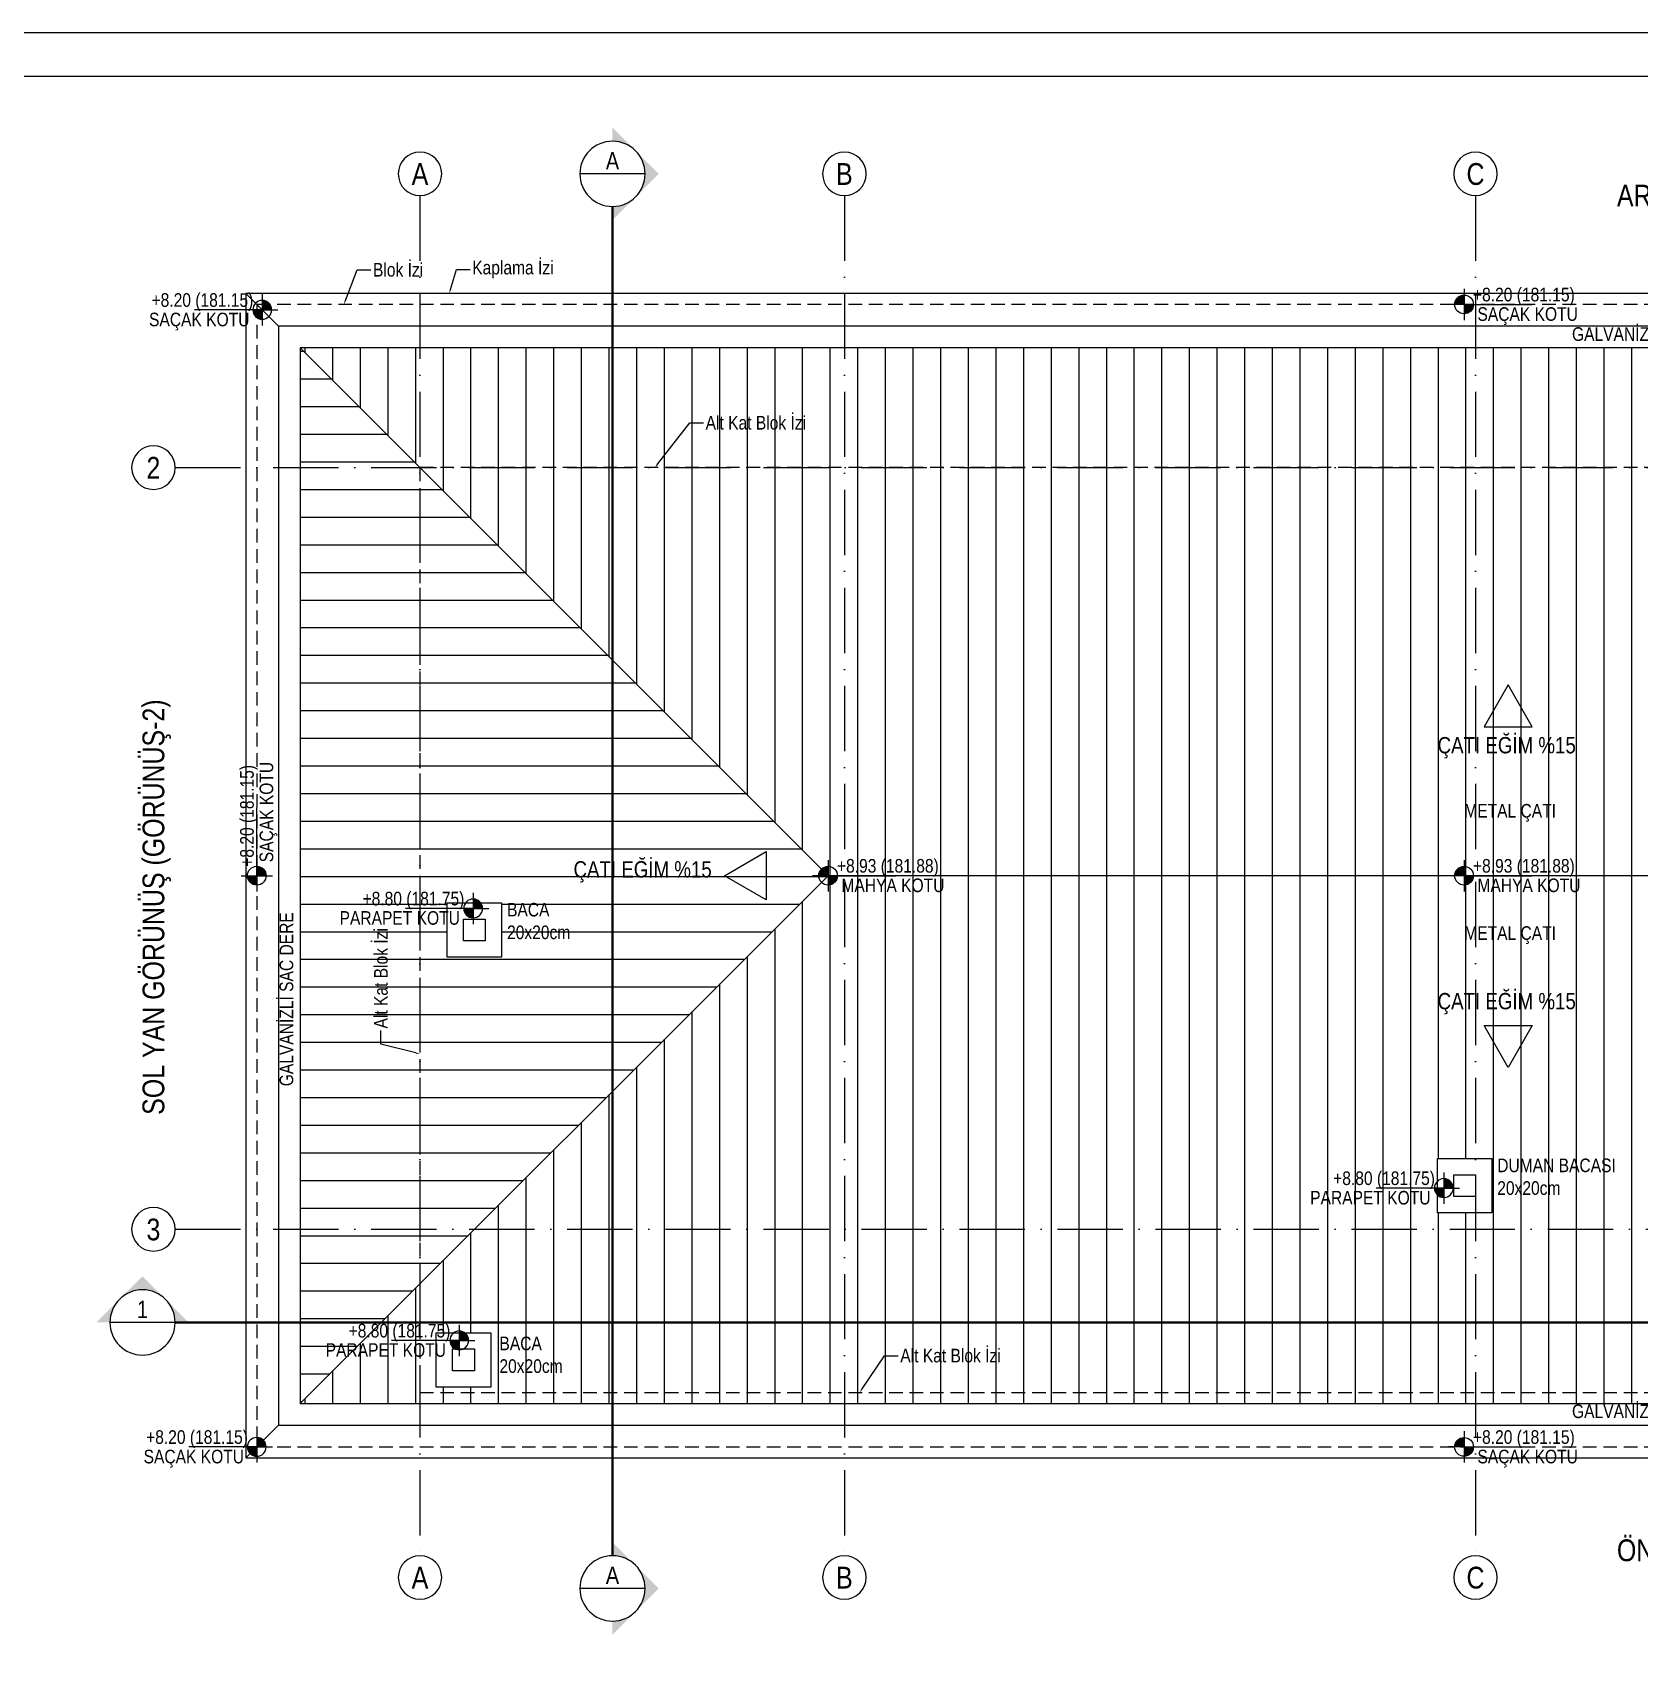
# Model space of a CAD drawing. Header units: millimetres. Extents: x 82776 to 137242, y 11666 to 27998.
# Drawn here: x 105578 to 107054, y 26492 to 27998 of the extents above; entities that cross this region are included whole.
import ezdxf
from ezdxf import colors
from ezdxf.entities.mleader import LeaderData, LeaderLine
from ezdxf.enums import TextEntityAlignment as Align
from ezdxf.math import Vec2, Vec3

# ---------------------------------------------------------------- set-up
doc = ezdxf.new("R2010")
doc.units = ezdxf.units.MM
for name, pattern in [('( Hidden )', [0.375, 0.25, -0.125]), ('ACAD_ISO10W100', [18, 12, -3, 0, -3]), ('DASHED', [15, 10, -5])]:
    doc.linetypes.add(name, pattern=pattern)
for name, color, linetype in [('0_IFC_Elevation_1', 41, 'Continuous'), ('0_IFC_Elevation_2', 31, 'Continuous'), ('0_IFC_Elevation_3', 21, 'Continuous'), ('0_IFC_Elevation_5', 252, 'Continuous'), ('0_IFC_Grid', 14, 'ACAD_ISO10W100'), ('0_IFC_Grid_Text_100', 14, 'Continuous'), ('0_IFC_Hatch_Structure', 251, 'Continuous'), ('0_IFC_Legend_Viewport', 7, 'Continuous'), ('0_IFC_Notation_Level_200', 160, 'Continuous'), ('0_IFC_Notation_Section_50', 10, 'Continuous'), ('0_IFC_Room_Text(No)_50', 12, 'Continuous'), ('0_IFC_Text_Explanation_50', 231, 'Continuous')]:
    doc.layers.add(name, color=color, linetype=linetype)
doc.styles.add('IFC_TEXT', font='ARIALN.TTF')
pattern_1 = [(90, (-103721.948, -26981.388), (-25.4, -5e-15), [])]

# ---------------------------------------------------------------- blocks, each defined once
blk = doc.blocks.new('*U145')
at = {"layer": '0_IFC_Legend_Viewport', "transparency": 33554687}
blk.add_lwpolyline([(-2900, 2920), (0, 2920), (0, 0), (-2900, 0)], close=True, dxfattribs=at)
at = {"style": 'IFC_TEXT'}
for tag, p in [('PAFTA', (-2277, 17.9)), ('KOT', (-1159.1, 18)), ('OLCEK', (-110.4, 17.9))]:
    blk.add_attdef(tag, p, '', height=35, dxfattribs=at)
blk = doc.blocks.new('A_CATI PLANI')
at = {"layer": '0_IFC_Hatch_Structure'}
h = blk.add_hatch(dxfattribs=at)
h.set_pattern_fill('LINE', color=256, scale=8)
h.set_pattern_definition([(0, (-103721.948, -26981.388), (0, 25.4), [])])
h.paths.add_polyline_path([(525, -525), (40, -40), (40, -1010)])
h = blk.add_hatch(dxfattribs=at)
h.set_pattern_fill('LINE', color=256, scale=8, angle=-270)
h.set_pattern_definition(pattern_1)
h.paths.add_polyline_path([(40, -40), (525, -525), (1775, -525), (2260, -40)])
h = blk.add_hatch(dxfattribs=at)
h.set_pattern_fill('LINE', color=256, scale=8, angle=-270)
h.set_pattern_definition(pattern_1)
h.paths.add_polyline_path([(40, -1010), (525, -525), (1775, -525), (2260, -1010)])
at = {"layer": '0_IFC_Elevation_1', "ltscale": 50}
for points in [[(40, -40), (525, -525), (40, -1010)], [(1775, -525), (525, -525)]]:
    blk.add_lwpolyline(points, dxfattribs=at)
at = {"layer": '0_IFC_Elevation_2', "ltscale": 50}
blk.add_lwpolyline([(40, -1010), (2260, -1010), (2260, -40), (40, -40)], close=True, dxfattribs=at)
at = {"layer": '0_IFC_Elevation_3', "ltscale": 50}
for points in [[(-10, -1060), (2310, -1060), (2310, 10), (-10, 10)], [(20, -1030), (2280, -1030), (2280, -20), (20, -20)]]:
    blk.add_lwpolyline(points, close=True, dxfattribs=at)
for points in [[(-10, 10), (20, -20)], [(20, -1030), (-10, -1060)]]:
    blk.add_lwpolyline(points, dxfattribs=at)
at = {"layer": '0_IFC_Elevation_5', "linetype": '( Hidden )', "ltscale": 50}
for points in [[(0, -1050), (2300, -1050), (2300, 0), (0, 0)], [(150, -1000), (2150, -1000), (2150, -150), (150, -150)]]:
    blk.add_lwpolyline(points, close=True, dxfattribs=at)
blk = doc.blocks.new('0_IFC_AXIS_TEXT_100')
at = {"layer": '0_IFC_Grid_Text_100'}
blk.add_circle((0, 1000), 1000, dxfattribs=at)
at = {"layer": '0_IFC_Grid_Text_100', "style": 'IFC_TEXT'}
blk.add_attdef('AXIS_NO', text='', height=1000, dxfattribs=at).set_placement((0, 993), align=Align.MIDDLE_CENTER)
blk = doc.blocks.new('A_CATI AKS')
at = {"layer": '0_IFC_Grid', "ltscale": 5}
for points in [[(0, 1480), (0.00191, 230)], [(390, 1480), (390.00191, 230)], [(970, 1480), (970.00191, 230)], [(-225, 1230), (2225.00231, 1230)], [(-225, 530), (2225.00231, 530)]]:
    blk.add_lwpolyline(points, dxfattribs=at)
ref = blk.add_blockref('0_IFC_AXIS_TEXT_100', (0, 1480), dxfattribs=dict(xscale=-0.02, yscale=0.02, zscale=0.02, rotation=0.0064968962269241))
ref.add_attrib('AXIS_NO', 'A', dxfattribs={"layer": '0_IFC_Grid_Text_100', "height": 20, "rotation": 0.0064969, "style": 'IFC_TEXT'}).set_placement((-0.00225, 1499.85432), align=Align.MIDDLE_CENTER)
ref = blk.add_blockref('0_IFC_AXIS_TEXT_100', (390, 1480), dxfattribs=dict(xscale=-0.02, yscale=0.02, zscale=0.02, rotation=0.0064968962269241))
ref.add_attrib('AXIS_NO', 'B', dxfattribs={"layer": '0_IFC_Grid_Text_100', "height": 20, "rotation": 0.0064969, "style": 'IFC_TEXT'}).set_placement((389.99775, 1499.85432), align=Align.MIDDLE_CENTER)
ref = blk.add_blockref('0_IFC_AXIS_TEXT_100', (970, 1480), dxfattribs=dict(xscale=-0.02, yscale=0.02, zscale=0.02, rotation=0.0064968962269241))
ref.add_attrib('AXIS_NO', 'C', dxfattribs={"layer": '0_IFC_Grid_Text_100', "height": 20, "rotation": 0.0064969, "style": 'IFC_TEXT'}).set_placement((969.99775, 1499.85432), align=Align.MIDDLE_CENTER)
ref = blk.add_blockref('0_IFC_AXIS_TEXT_100', (-244.99773, 1209.99773), dxfattribs=dict(xscale=-0.02, yscale=0.02, zscale=0.02, rotation=0.0064968962269241))
ref.add_attrib('AXIS_NO', '2', dxfattribs={"layer": '0_IFC_Grid_Text_100', "height": 20, "rotation": 0.0064969, "style": 'IFC_TEXT'}).set_placement((-244.99998, 1229.85205), align=Align.MIDDLE_CENTER)
ref = blk.add_blockref('0_IFC_AXIS_TEXT_100', (-244.99773, 509.99773), dxfattribs=dict(xscale=-0.02, yscale=0.02, zscale=0.02, rotation=0.0064968962269241))
ref.add_attrib('AXIS_NO', '3', dxfattribs={"layer": '0_IFC_Grid_Text_100', "height": 20, "rotation": 0.0064969, "style": 'IFC_TEXT'}).set_placement((-244.99998, 529.85205), align=Align.MIDDLE_CENTER)
ref = blk.add_blockref('0_IFC_AXIS_TEXT_100', (0.00454, 190), dxfattribs=dict(xscale=-0.02, yscale=0.02, zscale=0.02, rotation=0.0064968962269241))
ref.add_attrib('AXIS_NO', 'A', dxfattribs={"layer": '0_IFC_Grid_Text_100', "height": 20, "rotation": 0.0064969, "style": 'IFC_TEXT'}).set_placement((0.00228, 209.85432), align=Align.MIDDLE_CENTER)
ref = blk.add_blockref('0_IFC_AXIS_TEXT_100', (390.00454, 190), dxfattribs=dict(xscale=-0.02, yscale=0.02, zscale=0.02, rotation=0.0064968962269241))
ref.add_attrib('AXIS_NO', 'B', dxfattribs={"layer": '0_IFC_Grid_Text_100', "height": 20, "rotation": 0.0064969, "style": 'IFC_TEXT'}).set_placement((390.00228, 209.85432), align=Align.MIDDLE_CENTER)
ref = blk.add_blockref('0_IFC_AXIS_TEXT_100', (970.00454, 190), dxfattribs=dict(xscale=-0.02, yscale=0.02, zscale=0.02, rotation=0.0064968962269241))
ref.add_attrib('AXIS_NO', 'C', dxfattribs={"layer": '0_IFC_Grid_Text_100', "height": 20, "rotation": 0.0064969, "style": 'IFC_TEXT'}).set_placement((970.00228, 209.85432), align=Align.MIDDLE_CENTER)
blk = doc.blocks.new('*U1783')
at = {"layer": '0_IFC_Room_Text(No)_50'}
h = blk.add_hatch(color=256, dxfattribs=at)
h.paths.add_polyline_path([(0, 1061), (-530, 530, -0.414214), (530, 530)])
h.paths.add_polyline_path([(530, 530, -0.198912), (750, 0), (1061, 0)])
h.paths.add_polyline_path([(-530, 530), (-1061, 0), (-750, 0, -0.198912)])
at = {"layer": '0_IFC_Room_Text(No)_50', "linetype": 'Continuous'}
blk.add_line((-750, 0), (750, 0), dxfattribs=at)
blk.add_circle((0, 0), 750, dxfattribs=at)
at = {"layer": '0_IFC_Room_Text(No)_50', "style": 'IFC_TEXT'}
blk.add_attdef('NO', text='', height=400, dxfattribs=at).set_placement((0, 100), align=Align.CENTER)
for p in [(0, -100), (0, -374)]:
    blk.add_attdef('SHEET', text='', height=200, dxfattribs=at).set_placement(p, align=Align.TOP_CENTER)
blk = doc.blocks.new('*U478')
at = {"layer": '0_IFC_Room_Text(No)_50'}
h = blk.add_hatch(color=256, dxfattribs=at)
h.paths.add_polyline_path([(-1061, 0), (-530, -530, -0.414214), (-530, 530)])
h.paths.add_polyline_path([(-530, 530, -0.198912), (0, 750), (0, 1061)])
h.paths.add_polyline_path([(-530, -530), (0, -1061), (0, -750, -0.198912)])
at = {"layer": '0_IFC_Room_Text(No)_50', "linetype": 'Continuous'}
blk.add_line((-750, 0), (750, 0), dxfattribs=at)
blk.add_circle((0, 0), 750, dxfattribs=at)
at = {"layer": '0_IFC_Room_Text(No)_50', "style": 'IFC_TEXT'}
blk.add_attdef('NO', text='', height=400, dxfattribs=at).set_placement((0, 100), align=Align.CENTER)
for p in [(0, -100), (0, -374)]:
    blk.add_attdef('SHEET', text='', height=200, dxfattribs=at).set_placement(p, align=Align.TOP_CENTER)
blk = doc.blocks.new('A_CATI KESIT YERLERI')
at = {"layer": '0_IFC_Notation_Section_50', "linetype": 'DASHED', "ltscale": 3, "const_width": 2}
for points in [[(-548.1, -30), (-548.1, 1210)], [(-950, 184.4), (1500, 184.4)]]:
    blk.add_lwpolyline(points, dxfattribs=at)
ref = blk.add_blockref('*U478', (-548.1, 1240), dxfattribs=dict(xscale=-0.0400000000259542, yscale=0.0400000000259542, zscale=0.0400000000259542))
ref.add_attrib('NO', 'A', dxfattribs={"layer": '0_IFC_Room_Text(No)_50', "height": 16, "style": 'IFC_TEXT'}).set_placement((-548.1, 1244), align=Align.CENTER)
ref = blk.add_blockref('*U1783', (-980, 184.4), dxfattribs=dict(xscale=-0.0400000000259542, yscale=0.0400000000259542, zscale=0.0400000000259542))
ref.add_attrib('NO', '1', dxfattribs={"layer": '0_IFC_Room_Text(No)_50', "height": 16, "style": 'IFC_TEXT'}).set_placement((-980, 188.4), align=Align.CENTER)
ref = blk.add_blockref('*U478', (-548.1, -60), dxfattribs=dict(xscale=-0.0400000000259542, yscale=0.0400000000259542, zscale=0.0400000000259542))
ref.add_attrib('NO', 'A', dxfattribs={"layer": '0_IFC_Room_Text(No)_50', "height": 16, "style": 'IFC_TEXT'}).set_placement((-548.1, -56), align=Align.CENTER)
at = {"layer": '0_IFC_Notation_Section_50', "transparency": 33554687, "char_height": 20, "attachment_point": 1, "style": 'IFC_TEXT'}
for s, width, insert in [('\\pxql;ARKA GÖRÜNÜŞ (GÖRÜNÜŞ-3)', 515.997, (375, 1230)), ('ÖN GÖRÜNÜŞ (GÖRÜNÜŞ-1)', 459.66, (375, -15))]:
    blk.add_mtext_dynamic_manual_height_columns(s, width=width, gutter_width=12.5, heights=[0], dxfattribs=dict(at, insert=insert))
at = {"layer": '0_IFC_Notation_Section_50', "transparency": 33554687, "insert": (-980, 375.2), "char_height": 20, "attachment_point": 1, "rotation": 90, "style": 'IFC_TEXT'}
blk.add_mtext_dynamic_manual_height_columns('SOL YAN GÖRÜNÜŞ (GÖRÜNÜŞ-2)', width=439.524, gutter_width=12.5, heights=[0], dxfattribs=at)
blk = doc.blocks.new('0_IFC_NOTATION_LEVEL_200')
at = {"layer": '0_IFC_Notation_Level_200'}
h = blk.add_hatch(color=256, dxfattribs=at)
h.dxf.hatch_style = 1
h.paths.add_polyline_path([(0, 0), (0, 576, 0.4142136), (-576, 0)])
h.paths.add_polyline_path([(0, -576, 0.4142136), (576, 0), (0, 0)])
for p, q in [((0, 0), (-960, 0)), ((0, 960), (0, -960)), ((0, 0), (4154, 0))]:
    blk.add_line(p, q, dxfattribs=at)
blk.add_circle((0, 0), 576, dxfattribs=at)
at = {"layer": '0_IFC_Notation_Level_200', "style": 'IFC_TEXT'}
for tag, p in [('LEVEL_ABOVE', (549, 185)), ('LEVEL_BELOW', (549, -1005))]:
    blk.add_attdef(tag, p, '', height=800, dxfattribs=at)
blk = doc.blocks.new('A BLOK CATI KOTLARI')
ref = blk.add_blockref('0_IFC_NOTATION_LEVEL_200', (1109.5, 0), dxfattribs=dict(xscale=0.015, yscale=0.015, zscale=0.015))
ref.add_attrib('LEVEL_BELOW', 'SAÇAK KOTU', (1121.8, -15.1), dxfattribs={"layer": '0_IFC_Notation_Level_200', "height": 12.5, "rotation": 360, "style": 'IFC_TEXT'})
ref.add_attrib('LEVEL_ABOVE', '+8.20 (181.15)', (1117.7, 2.8), dxfattribs={"layer": '0_IFC_Notation_Level_200', "height": 12.5, "rotation": 360, "style": 'IFC_TEXT'})
ref = blk.add_blockref('0_IFC_NOTATION_LEVEL_200', (5, -5), dxfattribs=dict(xscale=-0.015, yscale=0.015, zscale=0.015))
ref.add_attrib('LEVEL_BELOW', 'SAÇAK KOTU', (-99, -20.1), dxfattribs={"layer": '0_IFC_Notation_Level_200', "height": 12.5, "rotation": 0, "style": 'IFC_TEXT'})
ref.add_attrib('LEVEL_ABOVE', '+8.20 (181.15)', (-96.7, -2.2), dxfattribs={"layer": '0_IFC_Notation_Level_200', "height": 12.5, "rotation": 0, "style": 'IFC_TEXT'})
ref = blk.add_blockref('0_IFC_NOTATION_LEVEL_200', (0, -525), dxfattribs=dict(xscale=0.015, yscale=0.015, zscale=0.015, rotation=90))
ref.add_attrib('LEVEL_BELOW', 'SAÇAK KOTU', (15.1, -512.7), dxfattribs={"layer": '0_IFC_Notation_Level_200', "height": 12.5, "rotation": 90, "style": 'IFC_TEXT'})
ref.add_attrib('LEVEL_ABOVE', '+8.20 (181.15)', (-2.8, -516.8), dxfattribs={"layer": '0_IFC_Notation_Level_200', "height": 12.5, "rotation": 90, "style": 'IFC_TEXT'})
ref = blk.add_blockref('0_IFC_NOTATION_LEVEL_200', (525, -525), dxfattribs=dict(xscale=0.015, yscale=0.015, zscale=0.015))
ref.add_attrib('LEVEL_BELOW', 'MAHYA KOTU', (537.3, -540.1), dxfattribs={"layer": '0_IFC_Notation_Level_200', "height": 12.5, "rotation": 360, "style": 'IFC_TEXT'})
ref.add_attrib('LEVEL_ABOVE', '+8.93 (181.88)', (533.2, -522.2), dxfattribs={"layer": '0_IFC_Notation_Level_200', "height": 12.5, "rotation": 360, "style": 'IFC_TEXT'})
ref = blk.add_blockref('0_IFC_NOTATION_LEVEL_200', (1109.5, -525), dxfattribs=dict(xscale=0.015, yscale=0.015, zscale=0.015))
ref.add_attrib('LEVEL_BELOW', 'MAHYA KOTU', (1121.8, -540.1), dxfattribs={"layer": '0_IFC_Notation_Level_200', "height": 12.5, "rotation": 360, "style": 'IFC_TEXT'})
ref.add_attrib('LEVEL_ABOVE', '+8.93 (181.88)', (1117.7, -522.2), dxfattribs={"layer": '0_IFC_Notation_Level_200', "height": 12.5, "rotation": 360, "style": 'IFC_TEXT'})
ref = blk.add_blockref('0_IFC_NOTATION_LEVEL_200', (198.9, -555.1), dxfattribs=dict(xscale=-0.015, yscale=0.015, zscale=0.015, rotation=359.9999999998952))
ref.add_attrib('LEVEL_BELOW', 'PARAPET KOTU', (76.1, -570.1), dxfattribs={"layer": '0_IFC_Notation_Level_200', "height": 12.5, "rotation": 0, "style": 'IFC_TEXT'})
ref.add_attrib('LEVEL_ABOVE', '+8.80 (181.75)', (97.2, -552.3), dxfattribs={"layer": '0_IFC_Notation_Level_200', "height": 12.5, "rotation": 0, "style": 'IFC_TEXT'})
ref = blk.add_blockref('0_IFC_NOTATION_LEVEL_200', (1090.9, -812.1), dxfattribs=dict(xscale=-0.015, yscale=0.015, zscale=0.015, rotation=359.9999999998952))
ref.add_attrib('LEVEL_BELOW', 'PARAPET KOTU', (968.1, -827.2), dxfattribs={"layer": '0_IFC_Notation_Level_200', "height": 12.5, "rotation": 0, "style": 'IFC_TEXT'})
ref.add_attrib('LEVEL_ABOVE', '+8.80 (181.75)', (989.2, -809.3), dxfattribs={"layer": '0_IFC_Notation_Level_200', "height": 12.5, "rotation": 0, "style": 'IFC_TEXT'})
ref = blk.add_blockref('0_IFC_NOTATION_LEVEL_200', (186.1, -952.1), dxfattribs=dict(xscale=-0.015, yscale=0.015, zscale=0.015, rotation=359.9999999998952))
ref.add_attrib('LEVEL_BELOW', 'PARAPET KOTU', (63.3, -967.2), dxfattribs={"layer": '0_IFC_Notation_Level_200', "height": 12.5, "rotation": 0, "style": 'IFC_TEXT'})
ref.add_attrib('LEVEL_ABOVE', '+8.80 (181.75)', (84.4, -949.4), dxfattribs={"layer": '0_IFC_Notation_Level_200', "height": 12.5, "rotation": 0, "style": 'IFC_TEXT'})
ref = blk.add_blockref('0_IFC_NOTATION_LEVEL_200', (0, -1050), dxfattribs=dict(xscale=-0.015, yscale=0.015, zscale=0.015))
ref.add_attrib('LEVEL_BELOW', 'SAÇAK KOTU', (-104, -1065.1), dxfattribs={"layer": '0_IFC_Notation_Level_200', "height": 12.5, "rotation": 0, "style": 'IFC_TEXT'})
ref.add_attrib('LEVEL_ABOVE', '+8.20 (181.15)', (-101.7, -1047.2), dxfattribs={"layer": '0_IFC_Notation_Level_200', "height": 12.5, "rotation": 0, "style": 'IFC_TEXT'})
ref = blk.add_blockref('0_IFC_NOTATION_LEVEL_200', (1109.5, -1050), dxfattribs=dict(xscale=0.015, yscale=0.015, zscale=0.015))
ref.add_attrib('LEVEL_BELOW', 'SAÇAK KOTU', (1121.8, -1065.1), dxfattribs={"layer": '0_IFC_Notation_Level_200', "height": 12.5, "rotation": 360, "style": 'IFC_TEXT'})
ref.add_attrib('LEVEL_ABOVE', '+8.20 (181.15)', (1117.7, -1047.2), dxfattribs={"layer": '0_IFC_Notation_Level_200', "height": 12.5, "rotation": 360, "style": 'IFC_TEXT'})
blk = doc.blocks.new('A_CATI YAZI')
at = {"layer": '0_IFC_Text_Explanation_50', "elevation": -87363.2}
for points in [[(1137.9, 671.9), (1182.1, 671.9), (1160, 710.3)], [(1137.9, 397.3), (1182.1, 397.3), (1160, 358.8)]]:
    blk.add_lwpolyline(points, close=True, dxfattribs=at)
at = {"layer": '0_IFC_Text_Explanation_50'}
blk.add_lwpolyline([(478.2, 557.1), (478.2, 512.9), (439.8, 535)], close=True, dxfattribs=at)
at = {"layer": '0_IFC_Text_Explanation_50', "style": 'IFC_TEXT'}
for s, width, insert, char_height, attachment_point in [('GALVANİZLİ SAC DERE', 167.351, (1378.6, 1039), 12.5, 3), ('ÇATI EĞİM %15', 167.351, (1095.2, 662.4, -87363.2), 15, 1), ('METAL ÇATI', 104.386, (1204, 600.9, -87363.2), 12.5, 3), ('ÇATI EĞİM %15', 167.351, (301.1, 548.3, -87363.2), 15, 1), ('BACA \\P20x20cm', 115.155, (240, 510), 12.5, 1), ('METAL ÇATI', 104.386, (1204, 488.5, -87363.2), 12.5, 3), ('ÇATI EĞİM %15', 167.351, (1095.2, 427.2, -87363.2), 15, 1), ('DUMAN BACASI \\P20x20cm', 115.155, (1150, 275), 12.5, 1), ('\\PBACA\\P20x20cm', 115.155, (233, 132.2), 12.5, 1), ('GALVANİZLİ SAC DERE', 167.351, (1378.6, 49), 12.5, 3)]:
    blk.add_mtext_dynamic_manual_height_columns(s, width=width, gutter_width=12.5, heights=[0], dxfattribs=dict(at, insert=insert, char_height=char_height, attachment_point=attachment_point))
at = {"layer": '0_IFC_Text_Explanation_50', "insert": (31, 501.4), "char_height": 12.5, "attachment_point": 3, "rotation": 90, "style": 'IFC_TEXT'}
blk.add_mtext_dynamic_manual_height_columns('GALVANİZLİ SAC DERE', width=167.351, gutter_width=12.5, heights=[0], dxfattribs=at)
at = {"layer": '0_IFC_Text_Explanation_50'}
ml = blk.add_multileader_mtext('Standard', dxfattribs=at)
ml.set_content('Blok İzi', color=256, style='IFC_TEXT')
ml.set_leader_properties()
ml.build(insert=Vec2(0, 0))
ml.multileader.update_dxf_attribs({"text_right_attachment_type": 2, "dogleg_length": 0.36})
ctx = ml.context
ctx.base_point, ctx.char_height, ctx.plane_origin = Vec3(114.8, 1091.7), 12.5, Vec3(139.3, 1060)
ctx.right_attachment = 2
notes = []
notes.append((ctx, [(0, (1, 1, 0), (102.2, 1091.7), (1, 0), 12.6, [(0, [(90, 1060)], 0, [])])]))
ctx.mtext.insert, ctx.mtext.flow_direction = Vec3(116.8, 1098.1), 5
ml = blk.add_multileader_mtext('Standard', dxfattribs=at)
ml.set_content('Kaplama İzi', color=256, style='IFC_TEXT')
ml.set_leader_properties()
ml.build(insert=Vec2(0, 0))
ml.multileader.update_dxf_attribs({"text_right_attachment_type": 2, "dogleg_length": 0.36})
ctx = ml.context
ctx.base_point, ctx.char_height, ctx.plane_origin = Vec3(206, 1092.1), 12.5, Vec3(236.2, 1070)
ctx.right_attachment = 2
notes.append((ctx, [(0, (1, 1, 0), (193.4, 1092.1), (1, 0), 12.6, [(0, [(186.9, 1070)], 0, [])])]))
ctx.mtext.insert, ctx.mtext.flow_direction = Vec3(208, 1100.1), 5
ml = blk.add_multileader_mtext('Standard', dxfattribs=at)
ml.set_content('Alt Kat Blok İzi', color=256, style='IFC_TEXT')
ml.set_leader_properties()
ml.build(insert=Vec2(0, 0))
ml.multileader.update_dxf_attribs({"text_right_attachment_type": 2, "dogleg_length": 0.36})
ctx = ml.context
ctx.base_point, ctx.char_height, ctx.plane_origin = Vec3(420.5, 951.1), 12.5, Vec3(425.2, 910)
ctx.right_attachment = 2
notes.append((ctx, [(0, (1, 1, 0), (408, 951.1), (1, 0), 12.6, [(0, [(375.9, 910)], 0, [])])]))
ctx.mtext.insert, ctx.mtext.rotation, ctx.mtext.flow_direction = Vec3(422.5, 957.5), 6.283185, 5
ml = blk.add_multileader_mtext('Standard', dxfattribs=at)
ml.set_content('Alt Kat Blok İzi', color=256, style='IFC_TEXT')
ml.set_leader_properties()
ml.build(insert=Vec2(0, 0))
ml.multileader.update_dxf_attribs({"text_right_attachment_type": 2, "dogleg_length": 0.36})
ctx = ml.context
ctx.base_point, ctx.char_height, ctx.plane_origin, ctx.plane_x_axis, ctx.plane_y_axis = Vec3(124.1, 392.5), 12.5, Vec3(157.3, 420.4), Vec3(0, 1), Vec3(-1, 0)
ctx.right_attachment = 2
notes.append((ctx, [(0, (1, 1, 0), (124.1, 380), (0, 1), 12.6, [(0, [(160, 371.1)], 0, [])])]))
ctx.mtext.insert, ctx.mtext.text_direction, ctx.mtext.rotation, ctx.mtext.flow_direction = Vec3(117.8, 394.5), Vec3(0, 1), 1.570796, 5
ml = blk.add_multileader_mtext('Standard', dxfattribs=at)
ml.set_content('Alt Kat Blok İzi', color=256, style='IFC_TEXT')
ml.set_leader_properties()
ml.build(insert=Vec2(0, 0))
ml.multileader.update_dxf_attribs({"text_right_attachment_type": 2, "dogleg_length": 0.36})
ctx = ml.context
ctx.base_point, ctx.char_height, ctx.plane_origin = Vec3(599.4, 93.8), 12.5, Vec3(613.3, 98.1)
ctx.right_attachment = 2
notes.append((ctx, [(0, (1, 1, 0), (586.8, 93.8), (1, 0), 12.6, [(0, [(564, 60)], 0, [])])]))
ctx.mtext.insert, ctx.mtext.flow_direction = Vec3(601.4, 100.2), 5
for ctx, leaders in notes:
    for number, flags, end, landing, length, lines in leaders:
        leader = LeaderData()
        leader.index, (leader.has_last_leader_line, leader.has_dogleg_vector, leader.attachment_direction) = number, flags
        leader.last_leader_point, leader.dogleg_vector, leader.dogleg_length = Vec3(end), Vec3(landing), length
        for number, points, colour, breaks in lines:
            line = LeaderLine()
            line.index, line.vertices, line.color, line.breaks = number, Vec3.list(points), colors.encode_raw_color(colour), breaks
            leader.lines.append(line)
        ctx.leaders.append(leader)
at = {"ltscale": 50}
blk.add_wipeout([(175, 115), (225, 115), (225, 65), (175, 65)], dxfattribs=at).dxf.layer = '0_IFC_Elevation_3'
at = {"layer": '0_IFC_Elevation_3', "ltscale": 50}
for points in [[(175, 115), (225, 115), (225, 65), (175, 65)], [(190, 100), (210, 100), (210, 80), (190, 80)]]:
    blk.add_lwpolyline(points, close=True, dxfattribs=at)
at = {"ltscale": 50}
for points in [[(185, 510), (235, 510), (235, 460), (185, 460)], [(1095, 275), (1145, 275), (1145, 225), (1095, 225)]]:
    blk.add_wipeout(points, dxfattribs=at).dxf.layer = '0_IFC_Elevation_3'
at = {"layer": '0_IFC_Elevation_3', "ltscale": 50}
for points in [[(185, 510), (235, 510), (235, 460), (185, 460)], [(200, 495), (220, 495), (220, 475), (200, 475)], [(1095, 275), (1145, 275), (1145, 225), (1095, 225)], [(1110, 260), (1130, 260), (1130, 240), (1110, 240)]]:
    blk.add_lwpolyline(points, close=True, dxfattribs=at)

msp = doc.modelspace()

# ---------------------------------------------------------------- linework, layer by layer
msp.add_lwpolyline([(82776.4, 27997.6), (82776.4, 24997.6), (137241.5, 24997.6), (137241.5, 27997.6)], close=True)

# ---------------------------------------------------------------- block references
for name, p in [('*U145', (108397.5, 25037.6)), ('A_CATI PLANI', (105783.6, 27747.9))]:
    msp.add_blockref(name, p)

# ---------------------------------------------------------------- next in the draw order: block references
msp.add_blockref('A_CATI YAZI', (105773.6, 26687.9))

# ---------------------------------------------------------------- next in the draw order: block references
for name, p in [('A_CATI KESIT YERLERI', (106658.6, 26627.9)), ('A_CATI AKS', (105933.6, 26367.9)), ('A BLOK CATI KOTLARI', (105783.6, 27747.9))]:
    msp.add_blockref(name, p)

doc.saveas('drawing.dxf')
